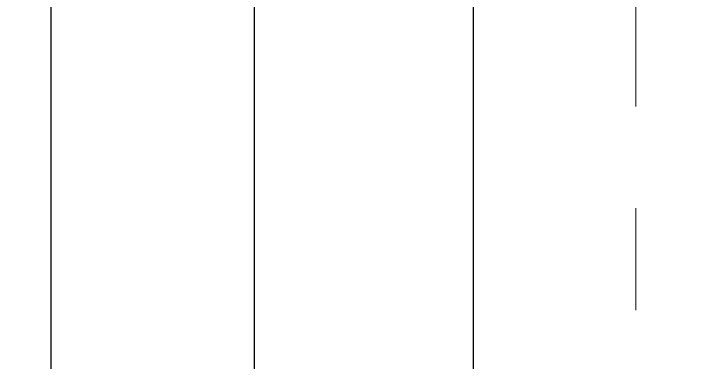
# Model space of a CAD drawing. Header units: inches. Extents: x -81.3 to -8.2, y 163 to 241.3.
# Drawn here: x -46.073 to -45.401, y 217.42 to 217.763 of the extents above; entities that cross this region are included whole.
import ezdxf

# ---------------------------------------------------------------- set-up
doc = ezdxf.new("R2010")
doc.units = ezdxf.units.IN
doc.header["$MEASUREMENT"] = 0
doc.linetypes.add('DASHED2', pattern=[0.375, 0.25, -0.125])
doc.layers.add('A2 Hatch', color=8, linetype='Continuous', lineweight=9)
doc.layers.add('DIM', color=3, linetype='Continuous', lineweight=13)
doc.styles.add('ARCTEXT', font='arctext.shx', dxfattribs={"width": 0.85})
doc.dimstyles.new('ARCTEXT1-4', dxfattribs={"dimtxt": 4, "dimasz": 2, "dimexe": 2, "dimexo": 2, "dimgap": 2, "dimtad": 1, "dimdec": 4, "dimzin": 3, "dimdsep": 46, "dimlunit": 4, "dimtxsty": 'ARCTEXT', "dimblk": 'ARCHTICK', "dimcen": 2, "dimaunit": 1, "dimadec": 0, "dimazin": 0, "dimtfac": 1, "dimtdec": 4, "dimtmove": 2, "dimatfit": 3, "dimldrblk": 'arrow', "dimfxl": 1, "dimtolj": 1, "dimtzin": 0, "dimarcsym": 0})

# ---------------------------------------------------------------- blocks, each defined once
blk = doc.blocks.new('_ArchTick')
at = {"color": 0, "linetype": 'ByBlock', "const_width": 0.15}
blk.add_lwpolyline([(-0.5, -0.5), (0.5, 0.5)], dxfattribs=at)
blk = doc.blocks.new('arrow')
at = {"layer": 'DIM'}
blk.add_hatch(color=253, dxfattribs=at).paths.add_polyline_path([(-2, 0.5), (-2, -0.5), (0, 0)])
at = {"layer": 'DIM', "lineweight": 9}
for points in [[(-2, 0.9832), (-2, 0.5), (-2.4688, 0.6172)], [(0.3743, 0.0936), (0, 0)], [(0.3743, -0.0936), (0, 0)], [(-2, -0.9832), (-2, -0.5), (-2.4688, -0.6172)]]:
    blk.add_lwpolyline(points, dxfattribs=at)
at = {"layer": 'DIM', "lineweight": 15}
blk.add_lwpolyline([(0, 0), (-2, -0.5), (-2, 0.5), (0, 0)], dxfattribs=at)

msp = doc.modelspace()

# ---------------------------------------------------------------- linework, layer by layer
at = {"color": 1}
for p, q in [((-46.03635, 218.2715), (-46.03635, 205.7715)), ((-45.83635, 218.0215), (-45.83635, 216.40016)), ((-45.62135, 217.7715), (-45.62135, 216.18516))]:
    msp.add_line(p, q, dxfattribs=at)
at = {"layer": 'A2 Hatch', "linetype": 'DASHED2', "ltscale": 0.15}
msp.add_line((-45.46135, 217.7715), (-45.46135, 216.02516), dxfattribs=at)

# ---------------------------------------------------------------- leaders
at = {"layer": 'DIM'}
msp.add_leader([(-44.03635, 212.58207), (-64.3473, 226.89626), (-65.3473, 226.89626)], dimstyle='ARCTEXT1-4', override={"dimasz": 0.5, "dimtad": 0}, dxfattribs=at)

doc.saveas('drawing.dxf')
